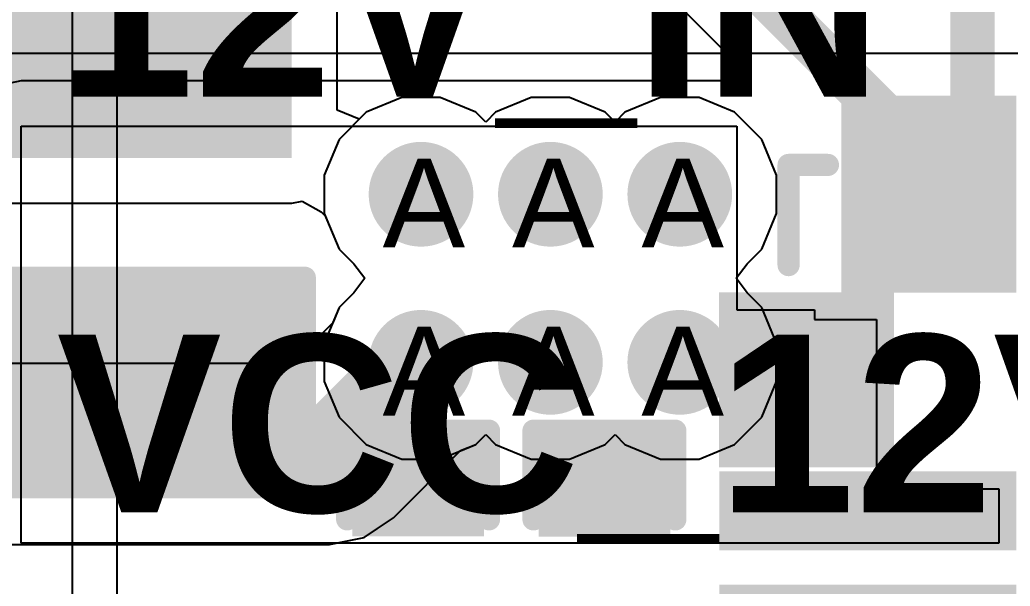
# Model space of a CAD drawing. Header units: inches. Extents: x 0 to 208, y 0 to 213.
# Drawn here: x 0.6247 to 0.8481, y 3.6165 to 3.7442 of the extents above; entities that cross this region are included whole.
import ezdxf

# ---------------------------------------------------------------- set-up
doc = ezdxf.new("R2010")
doc.units = ezdxf.units.IN
doc.header["$MEASUREMENT"] = 0
for name, color, linetype in [('Bottom Layer', 5, 'Continuous'), ('Bottom Overlay', 54, 'Continuous'), ('Bottom Paste', 16, 'Continuous'), ('Bottom Solder', 6, 'Continuous'), ('Drill Drawing', 1, 'Continuous'), ('L2_GND1', 16, 'Continuous'), ('L3_SIG1', 76, 'Continuous'), ('L4_PWR', 90, 'Continuous'), ('L5_GND2', 156, 'Continuous'), ('L6_SIG2', 130, 'Continuous'), ('L7_GND3', 216, 'Continuous'), ('Top Layer', 1, 'Continuous'), ('Top Overlay', 2, 'Continuous'), ('Via Holes', 16, 'Continuous')]:
    doc.layers.add(name, color=color, linetype=linetype)
doc.styles.add('Arial', font='', dxfattribs={"height": 0.2})
doc.styles.add('Arial_Bold', font='', dxfattribs={"height": 0.2})
doc.styles.get('Arial').set_extended_font_data('Arial')
doc.styles.get('Arial_Bold').set_extended_font_data('Arial', bold=True)

# ---------------------------------------------------------------- blocks, each defined once
blk = doc.blocks.new('17_FC2QFN__3_5_3_75__B_181')
at = {"layer": 'Bottom Layer'}
for points in [[(0.08265, 0.00517), (0.02359, 0.00517), (0.02359, 0.01501), (0.08265, 0.01501)], [(0.08269, -0.0155), (0.0512, -0.0155), (0.0512, -0.00369), (0.08269, -0.00369)], [(0.08269, -0.03519), (0.0512, -0.03519), (0.0512, -0.02338), (0.08269, -0.02338)], [(0.02362, -0.07948), (0.02362, -0.04306), (0.03543, -0.04306), (0.03543, -0.07948)], [(0.04331, -0.07948), (0.04331, -0.04306), (0.05512, -0.04306), (0.05512, -0.07948)]]:
    blk.add_hatch(color=5, dxfattribs=at).paths.add_polyline_path(points)
at = {"layer": 'Bottom Paste'}
for points in [[(0.08265, 0.00517), (0.02359, 0.00517), (0.02359, 0.01501), (0.08265, 0.01501)], [(0.08269, -0.0155), (0.0512, -0.0155), (0.0512, -0.00369), (0.08269, -0.00369)], [(0.08269, -0.03519), (0.0512, -0.03519), (0.0512, -0.02338), (0.08269, -0.02338)], [(0.02362, -0.07948), (0.02362, -0.04306), (0.03543, -0.04306), (0.03543, -0.07948)], [(0.04331, -0.07948), (0.04331, -0.04306), (0.05512, -0.04306), (0.05512, -0.07948)]]:
    blk.add_hatch(color=16, dxfattribs=at).paths.add_polyline_path(points)
at = {"layer": 'Bottom Solder'}
for points in [[(0.08665, 0.02676), (0.01959, 0.02676), (0.01959, 0.0446), (0.08665, 0.0446)], [(0.08665, 0.00117), (0.01959, 0.00117), (0.01959, 0.01901), (0.08665, 0.01901)], [(0.08669, -0.0195), (0.0472, -0.0195), (0.0472, 0.00031), (0.08669, 0.00031)], [(0.08669, -0.03919), (0.0472, -0.03919), (0.0472, -0.01938), (0.08669, -0.01938)], [(0.01962, -0.08348), (0.01962, -0.03906), (0.03943, -0.03906), (0.03943, -0.08348)], [(0.03931, -0.08348), (0.03931, -0.03906), (0.05912, -0.03906), (0.05912, -0.08348)]]:
    blk.add_hatch(color=6, dxfattribs=at).paths.add_polyline_path(points)
at = {"layer": 'Bottom Overlay'}
for points in [[(0.071, -0.04529, 0.005, 0.005, 0), (0.071, -0.06788, 0.005, 0.005, 0)], [(0.071, -0.06788, 0.005, 0.005, 0), (0.06212, -0.06788, 0.005, 0.005, 0)]]:
    blk.add_lwpolyline(points, format="xyseb", dxfattribs=at)
for points in [[(0.06975, -0.04529, 0.0025, 0.0025, 1), (0.07225, -0.04529, 0.0025, 0.0025, 1)], [(0.06087, -0.06788, 0.0025, 0.0025, 1), (0.06337, -0.06788, 0.0025, 0.0025, 1)], [(0.06975, -0.06788, 0.0025, 0.0025, 1), (0.07225, -0.06788, 0.0025, 0.0025, 1)], [(0.06975, -0.06788, 0.0025, 0.0025, 1), (0.07225, -0.06788, 0.0025, 0.0025, 1)]]:
    blk.add_lwpolyline(points, format="xyseb", close=True, dxfattribs=at)
blk = doc.blocks.new('____0402_B_234')
at = {"layer": 'Bottom Layer'}
for points in [[(-0.0095, 0.0125), (-0.0095, -0.0125), (-0.0275, -0.0125), (-0.0275, 0.0125)], [(0.0275, 0.0125), (0.0275, -0.0125), (0.0095, -0.0125), (0.0095, 0.0125)]]:
    blk.add_hatch(color=5, dxfattribs=at).paths.add_polyline_path(points)
at = {"layer": 'Bottom Paste'}
for points in [[(-0.0095, 0.0125), (-0.0095, -0.0125), (-0.0275, -0.0125), (-0.0275, 0.0125)], [(0.0275, 0.0125), (0.0275, -0.0125), (0.0095, -0.0125), (0.0095, 0.0125)]]:
    blk.add_hatch(color=16, dxfattribs=at).paths.add_polyline_path(points)
at = {"layer": 'Bottom Solder'}
for points in [[(-0.00714, 0.01486), (-0.00714, -0.01486), (-0.02986, -0.01486), (-0.02986, 0.01486)], [(0.02986, 0.01486), (0.02986, -0.01486), (0.00714, -0.01486), (0.00714, 0.01486)]]:
    blk.add_hatch(color=6, dxfattribs=at).paths.add_polyline_path(points)
at = {"layer": 'Bottom Overlay'}
for points in [[(-0.031, 0.016, 0.005, 0.005, 0), (-0.031, -0.016, 0.005, 0.005, 0)], [(-0.031, 0.016, 0.005, 0.005, 0), (-0.011, 0.016, 0.005, 0.005, 0)], [(0.011, 0.016, 0.005, 0.005, 0), (0.031, 0.016, 0.005, 0.005, 0)], [(0.031, 0.016, 0.005, 0.005, 0), (0.031, -0.016, 0.005, 0.005, 0)], [(-0.031, -0.016, 0.005, 0.005, 0), (-0.011, -0.016, 0.005, 0.005, 0)], [(0.011, -0.016, 0.005, 0.005, 0), (0.031, -0.016, 0.005, 0.005, 0)]]:
    blk.add_lwpolyline(points, format="xyseb", dxfattribs=at)
for points in [[(-0.03225, 0.016, 0.0025, 0.0025, 1), (-0.02975, 0.016, 0.0025, 0.0025, 1)], [(-0.03225, 0.016, 0.0025, 0.0025, 1), (-0.02975, 0.016, 0.0025, 0.0025, 1)], [(-0.01225, 0.016, 0.0025, 0.0025, 1), (-0.00975, 0.016, 0.0025, 0.0025, 1)], [(0.00975, 0.016, 0.0025, 0.0025, 1), (0.01225, 0.016, 0.0025, 0.0025, 1)], [(0.02975, 0.016, 0.0025, 0.0025, 1), (0.03225, 0.016, 0.0025, 0.0025, 1)], [(0.02975, 0.016, 0.0025, 0.0025, 1), (0.03225, 0.016, 0.0025, 0.0025, 1)], [(-0.03225, -0.016, 0.0025, 0.0025, 1), (-0.02975, -0.016, 0.0025, 0.0025, 1)], [(-0.03225, -0.016, 0.0025, 0.0025, 1), (-0.02975, -0.016, 0.0025, 0.0025, 1)], [(-0.01225, -0.016, 0.0025, 0.0025, 1), (-0.00975, -0.016, 0.0025, 0.0025, 1)], [(0.00975, -0.016, 0.0025, 0.0025, 1), (0.01225, -0.016, 0.0025, 0.0025, 1)], [(0.02975, -0.016, 0.0025, 0.0025, 1), (0.03225, -0.016, 0.0025, 0.0025, 1)], [(0.02975, -0.016, 0.0025, 0.0025, 1), (0.03225, -0.016, 0.0025, 0.0025, 1)]]:
    blk.add_lwpolyline(points, format="xyseb", close=True, dxfattribs=at)
blk = doc.blocks.new('____0402_B_235')
at = {"layer": 'Bottom Layer'}
for points in [[(-0.0095, 0.0125), (-0.0095, -0.0125), (-0.0275, -0.0125), (-0.0275, 0.0125)], [(0.0275, 0.0125), (0.0275, -0.0125), (0.0095, -0.0125), (0.0095, 0.0125)]]:
    blk.add_hatch(color=5, dxfattribs=at).paths.add_polyline_path(points)
at = {"layer": 'Bottom Paste'}
for points in [[(-0.0095, 0.0125), (-0.0095, -0.0125), (-0.0275, -0.0125), (-0.0275, 0.0125)], [(0.0275, 0.0125), (0.0275, -0.0125), (0.0095, -0.0125), (0.0095, 0.0125)]]:
    blk.add_hatch(color=16, dxfattribs=at).paths.add_polyline_path(points)
at = {"layer": 'Bottom Solder'}
for points in [[(-0.00714, 0.01486), (-0.00714, -0.01486), (-0.02986, -0.01486), (-0.02986, 0.01486)], [(0.02986, 0.01486), (0.02986, -0.01486), (0.00714, -0.01486), (0.00714, 0.01486)]]:
    blk.add_hatch(color=6, dxfattribs=at).paths.add_polyline_path(points)
at = {"layer": 'Bottom Overlay'}
for points in [[(-0.031, 0.016, 0.005, 0.005, 0), (-0.031, -0.016, 0.005, 0.005, 0)], [(-0.031, 0.016, 0.005, 0.005, 0), (-0.011, 0.016, 0.005, 0.005, 0)], [(0.011, 0.016, 0.005, 0.005, 0), (0.031, 0.016, 0.005, 0.005, 0)], [(0.031, 0.016, 0.005, 0.005, 0), (0.031, -0.016, 0.005, 0.005, 0)], [(-0.031, -0.016, 0.005, 0.005, 0), (-0.011, -0.016, 0.005, 0.005, 0)], [(0.011, -0.016, 0.005, 0.005, 0), (0.031, -0.016, 0.005, 0.005, 0)]]:
    blk.add_lwpolyline(points, format="xyseb", dxfattribs=at)
for points in [[(-0.03225, 0.016, 0.0025, 0.0025, 1), (-0.02975, 0.016, 0.0025, 0.0025, 1)], [(-0.03225, 0.016, 0.0025, 0.0025, 1), (-0.02975, 0.016, 0.0025, 0.0025, 1)], [(-0.01225, 0.016, 0.0025, 0.0025, 1), (-0.00975, 0.016, 0.0025, 0.0025, 1)], [(0.00975, 0.016, 0.0025, 0.0025, 1), (0.01225, 0.016, 0.0025, 0.0025, 1)], [(0.02975, 0.016, 0.0025, 0.0025, 1), (0.03225, 0.016, 0.0025, 0.0025, 1)], [(0.02975, 0.016, 0.0025, 0.0025, 1), (0.03225, 0.016, 0.0025, 0.0025, 1)], [(-0.03225, -0.016, 0.0025, 0.0025, 1), (-0.02975, -0.016, 0.0025, 0.0025, 1)], [(-0.03225, -0.016, 0.0025, 0.0025, 1), (-0.02975, -0.016, 0.0025, 0.0025, 1)], [(-0.01225, -0.016, 0.0025, 0.0025, 1), (-0.00975, -0.016, 0.0025, 0.0025, 1)], [(0.00975, -0.016, 0.0025, 0.0025, 1), (0.01225, -0.016, 0.0025, 0.0025, 1)], [(0.02975, -0.016, 0.0025, 0.0025, 1), (0.03225, -0.016, 0.0025, 0.0025, 1)], [(0.02975, -0.016, 0.0025, 0.0025, 1), (0.03225, -0.016, 0.0025, 0.0025, 1)]]:
    blk.add_lwpolyline(points, format="xyseb", close=True, dxfattribs=at)
blk = doc.blocks.new('C___0805_B_236')
at = {"layer": 'Bottom Layer'}
blk.add_hatch(color=5, dxfattribs=at).paths.add_polyline_path([(0.02, 0.03), (0.06, 0.03), (0.06, -0.03), (0.02, -0.03)])
at = {"layer": 'Bottom Paste'}
blk.add_hatch(color=16, dxfattribs=at).paths.add_polyline_path([(0.02, 0.03), (0.06, 0.03), (0.06, -0.03), (0.02, -0.03)])
at = {"layer": 'Bottom Solder'}
blk.add_hatch(color=6, dxfattribs=at).paths.add_polyline_path([(0.01724, 0.03276), (0.06276, 0.03276), (0.06276, -0.03276), (0.01724, -0.03276)])
at = {"layer": 'Bottom Overlay'}
for points in [[(0.064, 0.034, 0.005, 0.005, 0), (0.064, -0.034, 0.005, 0.005, 0)], [(0.024, -0.034, 0.005, 0.005, 0), (0.064, -0.034, 0.005, 0.005, 0)]]:
    blk.add_lwpolyline(points, format="xyseb", dxfattribs=at)
for points in [[(0.02275, -0.034, 0.0025, 0.0025, 1), (0.02525, -0.034, 0.0025, 0.0025, 1)], [(0.06275, -0.034, 0.0025, 0.0025, 1), (0.06525, -0.034, 0.0025, 0.0025, 1)], [(0.06275, -0.034, 0.0025, 0.0025, 1), (0.06525, -0.034, 0.0025, 0.0025, 1)]]:
    blk.add_lwpolyline(points, format="xyseb", close=True, dxfattribs=at)

msp = doc.modelspace()

# ---------------------------------------------------------------- hatches: boundary and pattern name
at = {"layer": 'Bottom Layer'}
h = msp.add_hatch(color=5, dxfattribs=at)
edge = h.paths.add_edge_path()
edge.add_arc((0.71521, 3.70482), 0.01181, 0, 360)
h = msp.add_hatch(color=5, dxfattribs=at)
edge = h.paths.add_edge_path()
edge.add_arc((0.74439, 3.70482), 0.01181, 0, 360)
h = msp.add_hatch(color=5, dxfattribs=at)
edge = h.paths.add_edge_path()
edge.add_arc((0.77358, 3.70482), 0.01181, 0, 360)
h = msp.add_hatch(color=5, dxfattribs=at)
edge = h.paths.add_edge_path()
edge.add_arc((0.71521, 3.66693), 0.01181, 0, 360)
h = msp.add_hatch(color=5, dxfattribs=at)
edge = h.paths.add_edge_path()
edge.add_arc((0.74439, 3.66693), 0.01181, 0, 360)
h = msp.add_hatch(color=5, dxfattribs=at)
edge = h.paths.add_edge_path()
edge.add_arc((0.77358, 3.66693), 0.01181, 0, 360)
at = {"layer": 'L2_GND1'}
h = msp.add_hatch(color=16, dxfattribs=at)
edge = h.paths.add_edge_path()
edge.add_arc((0.71521, 3.70482), 0.01181, 0, 360)
h = msp.add_hatch(color=16, dxfattribs=at)
edge = h.paths.add_edge_path()
edge.add_arc((0.74439, 3.70482), 0.01181, 0, 360)
h = msp.add_hatch(color=16, dxfattribs=at)
edge = h.paths.add_edge_path()
edge.add_arc((0.77358, 3.70482), 0.01181, 0, 360)
h = msp.add_hatch(color=16, dxfattribs=at)
edge = h.paths.add_edge_path()
edge.add_arc((0.71521, 3.66693), 0.01181, 0, 360)
h = msp.add_hatch(color=16, dxfattribs=at)
edge = h.paths.add_edge_path()
edge.add_arc((0.74439, 3.66693), 0.01181, 0, 360)
h = msp.add_hatch(color=16, dxfattribs=at)
edge = h.paths.add_edge_path()
edge.add_arc((0.77358, 3.66693), 0.01181, 0, 360)
at = {"layer": 'L3_SIG1'}
h = msp.add_hatch(color=76, dxfattribs=at)
edge = h.paths.add_edge_path()
edge.add_arc((0.71521, 3.70482), 0.01181, 0, 360)
h = msp.add_hatch(color=76, dxfattribs=at)
edge = h.paths.add_edge_path()
edge.add_arc((0.74439, 3.70482), 0.01181, 0, 360)
h = msp.add_hatch(color=76, dxfattribs=at)
edge = h.paths.add_edge_path()
edge.add_arc((0.77358, 3.70482), 0.01181, 0, 360)
h = msp.add_hatch(color=76, dxfattribs=at)
edge = h.paths.add_edge_path()
edge.add_arc((0.71521, 3.66693), 0.01181, 0, 360)
h = msp.add_hatch(color=76, dxfattribs=at)
edge = h.paths.add_edge_path()
edge.add_arc((0.74439, 3.66693), 0.01181, 0, 360)
h = msp.add_hatch(color=76, dxfattribs=at)
edge = h.paths.add_edge_path()
edge.add_arc((0.77358, 3.66693), 0.01181, 0, 360)
at = {"layer": 'L4_PWR'}
h = msp.add_hatch(color=90, dxfattribs=at)
edge = h.paths.add_edge_path()
edge.add_arc((0.71521, 3.70482), 0.01181, 0, 360)
h = msp.add_hatch(color=90, dxfattribs=at)
edge = h.paths.add_edge_path()
edge.add_arc((0.74439, 3.70482), 0.01181, 0, 360)
h = msp.add_hatch(color=90, dxfattribs=at)
edge = h.paths.add_edge_path()
edge.add_arc((0.77358, 3.70482), 0.01181, 0, 360)
h = msp.add_hatch(color=90, dxfattribs=at)
edge = h.paths.add_edge_path()
edge.add_arc((0.71521, 3.66693), 0.01181, 0, 360)
h = msp.add_hatch(color=90, dxfattribs=at)
edge = h.paths.add_edge_path()
edge.add_arc((0.74439, 3.66693), 0.01181, 0, 360)
h = msp.add_hatch(color=90, dxfattribs=at)
edge = h.paths.add_edge_path()
edge.add_arc((0.77358, 3.66693), 0.01181, 0, 360)
at = {"layer": 'L5_GND2'}
h = msp.add_hatch(color=156, dxfattribs=at)
edge = h.paths.add_edge_path()
edge.add_arc((0.71521, 3.70482), 0.01181, 0, 360)
h = msp.add_hatch(color=156, dxfattribs=at)
edge = h.paths.add_edge_path()
edge.add_arc((0.74439, 3.70482), 0.01181, 0, 360)
h = msp.add_hatch(color=156, dxfattribs=at)
edge = h.paths.add_edge_path()
edge.add_arc((0.77358, 3.70482), 0.01181, 0, 360)
h = msp.add_hatch(color=156, dxfattribs=at)
edge = h.paths.add_edge_path()
edge.add_arc((0.71521, 3.66693), 0.01181, 0, 360)
h = msp.add_hatch(color=156, dxfattribs=at)
edge = h.paths.add_edge_path()
edge.add_arc((0.74439, 3.66693), 0.01181, 0, 360)
h = msp.add_hatch(color=156, dxfattribs=at)
edge = h.paths.add_edge_path()
edge.add_arc((0.77358, 3.66693), 0.01181, 0, 360)
at = {"layer": 'L6_SIG2'}
h = msp.add_hatch(color=130, dxfattribs=at)
edge = h.paths.add_edge_path()
edge.add_arc((0.71521, 3.70482), 0.01181, 0, 360)
h = msp.add_hatch(color=130, dxfattribs=at)
edge = h.paths.add_edge_path()
edge.add_arc((0.74439, 3.70482), 0.01181, 0, 360)
h = msp.add_hatch(color=130, dxfattribs=at)
edge = h.paths.add_edge_path()
edge.add_arc((0.77358, 3.70482), 0.01181, 0, 360)
h = msp.add_hatch(color=130, dxfattribs=at)
edge = h.paths.add_edge_path()
edge.add_arc((0.71521, 3.66693), 0.01181, 0, 360)
h = msp.add_hatch(color=130, dxfattribs=at)
edge = h.paths.add_edge_path()
edge.add_arc((0.74439, 3.66693), 0.01181, 0, 360)
h = msp.add_hatch(color=130, dxfattribs=at)
edge = h.paths.add_edge_path()
edge.add_arc((0.77358, 3.66693), 0.01181, 0, 360)
at = {"layer": 'L7_GND3'}
h = msp.add_hatch(color=216, dxfattribs=at)
edge = h.paths.add_edge_path()
edge.add_arc((0.71521, 3.70482), 0.01181, 0, 360)
h = msp.add_hatch(color=216, dxfattribs=at)
edge = h.paths.add_edge_path()
edge.add_arc((0.74439, 3.70482), 0.01181, 0, 360)
h = msp.add_hatch(color=216, dxfattribs=at)
edge = h.paths.add_edge_path()
edge.add_arc((0.77358, 3.70482), 0.01181, 0, 360)
h = msp.add_hatch(color=216, dxfattribs=at)
edge = h.paths.add_edge_path()
edge.add_arc((0.71521, 3.66693), 0.01181, 0, 360)
h = msp.add_hatch(color=216, dxfattribs=at)
edge = h.paths.add_edge_path()
edge.add_arc((0.74439, 3.66693), 0.01181, 0, 360)
h = msp.add_hatch(color=216, dxfattribs=at)
edge = h.paths.add_edge_path()
edge.add_arc((0.77358, 3.66693), 0.01181, 0, 360)
at = {"layer": 'Top Layer'}
msp.add_hatch(color=1, dxfattribs=at).paths.add_polyline_path([(0.567, 3.713), (0.68606, 3.713), (0.68606, 4.008), (0.567, 4.008)])
h = msp.add_hatch(color=1, dxfattribs=at)
edge = h.paths.add_edge_path()
edge.add_arc((0.71521, 3.70482), 0.01181, 0, 360)
h = msp.add_hatch(color=1, dxfattribs=at)
edge = h.paths.add_edge_path()
edge.add_arc((0.74439, 3.70482), 0.01181, 0, 360)
h = msp.add_hatch(color=1, dxfattribs=at)
edge = h.paths.add_edge_path()
edge.add_arc((0.77358, 3.70482), 0.01181, 0, 360)
h = msp.add_hatch(color=1, dxfattribs=at)
edge = h.paths.add_edge_path()
edge.add_arc((0.71521, 3.66693), 0.01181, 0, 360)
h = msp.add_hatch(color=1, dxfattribs=at)
edge = h.paths.add_edge_path()
edge.add_arc((0.74439, 3.66693), 0.01181, 0, 360)
h = msp.add_hatch(color=1, dxfattribs=at)
edge = h.paths.add_edge_path()
edge.add_arc((0.77358, 3.66693), 0.01181, 0, 360)
at = {"layer": 'Via Holes'}
h = msp.add_hatch(color=7, dxfattribs=at)
edge = h.paths.add_edge_path()
edge.add_arc((0.71521, 3.70482), 0.00591, 0, 360)
h = msp.add_hatch(color=7, dxfattribs=at)
edge = h.paths.add_edge_path()
edge.add_arc((0.74439, 3.70482), 0.00591, 0, 360)
h = msp.add_hatch(color=7, dxfattribs=at)
edge = h.paths.add_edge_path()
edge.add_arc((0.77358, 3.70482), 0.00591, 0, 360)
h = msp.add_hatch(color=7, dxfattribs=at)
edge = h.paths.add_edge_path()
edge.add_arc((0.71521, 3.66693), 0.00591, 0, 360)
h = msp.add_hatch(color=7, dxfattribs=at)
edge = h.paths.add_edge_path()
edge.add_arc((0.74439, 3.66693), 0.00591, 0, 360)
h = msp.add_hatch(color=7, dxfattribs=at)
edge = h.paths.add_edge_path()
edge.add_arc((0.77358, 3.66693), 0.00591, 0, 360)

# ---------------------------------------------------------------- linework, layer by layer
at = {"layer": 'Bottom Layer'}
for p, q in [((0.76995, 3.75082), (0.78541, 3.73536)), ((0.78541, 3.73536), (0.78334, 3.73036)), ((0.625, 3.73036), (0.6211, 3.72959)), ((0.78334, 3.73036), (0.625, 3.73036)), ((0.625, 3.6262), (0.625, 3.72017)), ((0.625, 3.72017), (0.78643, 3.72017)), ((0.78643, 3.72017), (0.78643, 3.67874)), ((0.78643, 3.67874), (0.804, 3.67874)), ((0.804, 3.67874), (0.804, 3.67661)), ((0.804, 3.67661), (0.81792, 3.67661)), ((0.81792, 3.67661), (0.81792, 3.63839)), ((0.81792, 3.63839), (0.84553, 3.63839)), ((0.84553, 3.63839), (0.84553, 3.6262)), ((0.84553, 3.6262), (0.625, 3.6262))]:
    msp.add_line(p, q, dxfattribs=at)
for points in [[(0.77258, 3.76982, 0.01, 0.01, 0), (0.819, 3.7234, 0.01, 0.01, 0)], [(0.83959, 3.70482, 0.01, 0.01, 0), (0.83959, 3.76982, 0.01, 0.01, 0)], [(0.819, 3.70573, 0.01, 0.01, 0), (0.819, 3.7234, 0.01, 0.01, 0)], [(0.819, 3.70573, 0.01, 0.01, 0), (0.81991, 3.70482, 0.01, 0.01, 0)]]:
    msp.add_lwpolyline(points, format="xyseb", dxfattribs=at)
for points in [[(0.8165, 3.7234, 0.005, 0.005, 1), (0.8215, 3.7234, 0.005, 0.005, 1)], [(0.8165, 3.7234, 0.005, 0.005, 1), (0.8215, 3.7234, 0.005, 0.005, 1)], [(0.8165, 3.70573, 0.005, 0.005, 1), (0.8215, 3.70573, 0.005, 0.005, 1)], [(0.8165, 3.70573, 0.005, 0.005, 1), (0.8215, 3.70573, 0.005, 0.005, 1)], [(0.81741, 3.70482, 0.005, 0.005, 1), (0.82241, 3.70482, 0.005, 0.005, 1)], [(0.83709, 3.70482, 0.005, 0.005, 1), (0.84209, 3.70482, 0.005, 0.005, 1)]]:
    msp.add_lwpolyline(points, format="xyseb", close=True, dxfattribs=at)
at = {"layer": 'L2_GND1'}
for p, q in [((0.71087, 3.72663), (0.70285, 3.72331)), ((0.71954, 3.72663), (0.71087, 3.72663)), ((0.72756, 3.72331), (0.71954, 3.72663)), ((0.74005, 3.72663), (0.73204, 3.72331)), ((0.74873, 3.72663), (0.74005, 3.72663)), ((0.75675, 3.72331), (0.74873, 3.72663)), ((0.76924, 3.72663), (0.76122, 3.72331)), ((0.77792, 3.72663), (0.76924, 3.72663)), ((0.78593, 3.72331), (0.77792, 3.72663)), ((0.70285, 3.72331), (0.69672, 3.71718)), ((0.7298, 3.72107), (0.72756, 3.72331)), ((0.73204, 3.72331), (0.7298, 3.72107)), ((0.75899, 3.72107), (0.75675, 3.72331)), ((0.76122, 3.72331), (0.75899, 3.72107)), ((0.79207, 3.71718), (0.78593, 3.72331)), ((0.69672, 3.71718), (0.69339, 3.70916)), ((0.79539, 3.70916), (0.79207, 3.71718)), ((0.69339, 3.70916), (0.69339, 3.70048)), ((0.79539, 3.70048), (0.79539, 3.70916)), ((0.69339, 3.70048), (0.69672, 3.69247)), ((0.79207, 3.69247), (0.79539, 3.70048)), ((0.69672, 3.69247), (0.70004, 3.68914)), ((0.78875, 3.68914), (0.79207, 3.69247)), ((0.70004, 3.68914), (0.70251, 3.68588)), ((0.78628, 3.68588), (0.78875, 3.68914)), ((0.70251, 3.68588), (0.70004, 3.68261)), ((0.78875, 3.68261), (0.78628, 3.68588)), ((0.70004, 3.68261), (0.69672, 3.67929)), ((0.79207, 3.67929), (0.78875, 3.68261)), ((0.69672, 3.67929), (0.69339, 3.67127)), ((0.79539, 3.67127), (0.79207, 3.67929)), ((0.69339, 3.67127), (0.69339, 3.66259)), ((0.79539, 3.66259), (0.79539, 3.67127)), ((0.69339, 3.66259), (0.69672, 3.65458)), ((0.79207, 3.65458), (0.79539, 3.66259)), ((0.69672, 3.65458), (0.70285, 3.64844)), ((0.78593, 3.64844), (0.79207, 3.65458)), ((0.72756, 3.64844), (0.7298, 3.65068)), ((0.7298, 3.65068), (0.73204, 3.64844)), ((0.75675, 3.64844), (0.75899, 3.65068)), ((0.75899, 3.65068), (0.76122, 3.64844)), ((0.70285, 3.64844), (0.71087, 3.64512)), ((0.71954, 3.64512), (0.72756, 3.64844)), ((0.73204, 3.64844), (0.74005, 3.64512)), ((0.74873, 3.64512), (0.75675, 3.64844)), ((0.76122, 3.64844), (0.76924, 3.64512)), ((0.77792, 3.64512), (0.78593, 3.64844)), ((0.71087, 3.64512), (0.71954, 3.64512)), ((0.74005, 3.64512), (0.74873, 3.64512)), ((0.76924, 3.64512), (0.77792, 3.64512))]:
    msp.add_line(p, q, dxfattribs=at)
at = {"layer": 'L3_SIG1'}
for p, q in [((0.71087, 3.72663), (0.70285, 3.72331)), ((0.71954, 3.72663), (0.71087, 3.72663)), ((0.72756, 3.72331), (0.71954, 3.72663)), ((0.74005, 3.72663), (0.73204, 3.72331)), ((0.74873, 3.72663), (0.74005, 3.72663)), ((0.75675, 3.72331), (0.74873, 3.72663)), ((0.76924, 3.72663), (0.76122, 3.72331)), ((0.77792, 3.72663), (0.76924, 3.72663)), ((0.78593, 3.72331), (0.77792, 3.72663)), ((0.70285, 3.72331), (0.69672, 3.71718)), ((0.7298, 3.72107), (0.72756, 3.72331)), ((0.73204, 3.72331), (0.7298, 3.72107)), ((0.75899, 3.72107), (0.75675, 3.72331)), ((0.76122, 3.72331), (0.75899, 3.72107)), ((0.79207, 3.71718), (0.78593, 3.72331)), ((0.69672, 3.71718), (0.69339, 3.70916)), ((0.79539, 3.70916), (0.79207, 3.71718)), ((0.69339, 3.70916), (0.69339, 3.70048)), ((0.79539, 3.70048), (0.79539, 3.70916)), ((0.69339, 3.70048), (0.69672, 3.69247)), ((0.79207, 3.69247), (0.79539, 3.70048)), ((0.69672, 3.69247), (0.70004, 3.68914)), ((0.78875, 3.68914), (0.79207, 3.69247)), ((0.70004, 3.68914), (0.70251, 3.68588)), ((0.78628, 3.68588), (0.78875, 3.68914)), ((0.70251, 3.68588), (0.70004, 3.68261)), ((0.78875, 3.68261), (0.78628, 3.68588)), ((0.70004, 3.68261), (0.69672, 3.67929)), ((0.79207, 3.67929), (0.78875, 3.68261)), ((0.69672, 3.67929), (0.69339, 3.67127)), ((0.79539, 3.67127), (0.79207, 3.67929)), ((0.69339, 3.67127), (0.69339, 3.66259)), ((0.79539, 3.66259), (0.79539, 3.67127)), ((0.69339, 3.66259), (0.69672, 3.65458)), ((0.79207, 3.65458), (0.79539, 3.66259)), ((0.69672, 3.65458), (0.70285, 3.64844)), ((0.78593, 3.64844), (0.79207, 3.65458)), ((0.72756, 3.64844), (0.7298, 3.65068)), ((0.7298, 3.65068), (0.73204, 3.64844)), ((0.75675, 3.64844), (0.75899, 3.65068)), ((0.75899, 3.65068), (0.76122, 3.64844)), ((0.70285, 3.64844), (0.71087, 3.64512)), ((0.71954, 3.64512), (0.72756, 3.64844)), ((0.73204, 3.64844), (0.74005, 3.64512)), ((0.74873, 3.64512), (0.75675, 3.64844)), ((0.76122, 3.64844), (0.76924, 3.64512)), ((0.77792, 3.64512), (0.78593, 3.64844)), ((0.71087, 3.64512), (0.71954, 3.64512)), ((0.74005, 3.64512), (0.74873, 3.64512)), ((0.76924, 3.64512), (0.77792, 3.64512))]:
    msp.add_line(p, q, dxfattribs=at)
at = {"layer": 'L4_PWR'}
for p, q in [((0.63649, 3.79685), (0.63649, 2.78693)), ((0.64669, 2.92854), (0.64669, 3.79685))]:
    msp.add_line(p, q, dxfattribs=at)
at = {"layer": 'L5_GND2'}
for p, q in [((0.71087, 3.72663), (0.70285, 3.72331)), ((0.71954, 3.72663), (0.71087, 3.72663)), ((0.72756, 3.72331), (0.71954, 3.72663)), ((0.74005, 3.72663), (0.73204, 3.72331)), ((0.74873, 3.72663), (0.74005, 3.72663)), ((0.75675, 3.72331), (0.74873, 3.72663)), ((0.76924, 3.72663), (0.76122, 3.72331)), ((0.77792, 3.72663), (0.76924, 3.72663)), ((0.78593, 3.72331), (0.77792, 3.72663)), ((0.70285, 3.72331), (0.69672, 3.71718)), ((0.7298, 3.72107), (0.72756, 3.72331)), ((0.73204, 3.72331), (0.7298, 3.72107)), ((0.75899, 3.72107), (0.75675, 3.72331)), ((0.76122, 3.72331), (0.75899, 3.72107)), ((0.79207, 3.71718), (0.78593, 3.72331)), ((0.69672, 3.71718), (0.69339, 3.70916)), ((0.79539, 3.70916), (0.79207, 3.71718)), ((0.69339, 3.70916), (0.69339, 3.70048)), ((0.79539, 3.70048), (0.79539, 3.70916)), ((0.69339, 3.70048), (0.69672, 3.69247)), ((0.79207, 3.69247), (0.79539, 3.70048)), ((0.69672, 3.69247), (0.70004, 3.68914)), ((0.78875, 3.68914), (0.79207, 3.69247)), ((0.70004, 3.68914), (0.70251, 3.68588)), ((0.78628, 3.68588), (0.78875, 3.68914)), ((0.70251, 3.68588), (0.70004, 3.68261)), ((0.78875, 3.68261), (0.78628, 3.68588)), ((0.70004, 3.68261), (0.69672, 3.67929)), ((0.79207, 3.67929), (0.78875, 3.68261)), ((0.69672, 3.67929), (0.69339, 3.67127)), ((0.79539, 3.67127), (0.79207, 3.67929)), ((0.69339, 3.67127), (0.69339, 3.66259)), ((0.79539, 3.66259), (0.79539, 3.67127)), ((0.69339, 3.66259), (0.69672, 3.65458)), ((0.79207, 3.65458), (0.79539, 3.66259)), ((0.69672, 3.65458), (0.70285, 3.64844)), ((0.78593, 3.64844), (0.79207, 3.65458)), ((0.72756, 3.64844), (0.7298, 3.65068)), ((0.7298, 3.65068), (0.73204, 3.64844)), ((0.75675, 3.64844), (0.75899, 3.65068)), ((0.75899, 3.65068), (0.76122, 3.64844)), ((0.70285, 3.64844), (0.71087, 3.64512)), ((0.71954, 3.64512), (0.72756, 3.64844)), ((0.73204, 3.64844), (0.74005, 3.64512)), ((0.74873, 3.64512), (0.75675, 3.64844)), ((0.76122, 3.64844), (0.76924, 3.64512)), ((0.77792, 3.64512), (0.78593, 3.64844)), ((0.71087, 3.64512), (0.71954, 3.64512)), ((0.74005, 3.64512), (0.74873, 3.64512)), ((0.76924, 3.64512), (0.77792, 3.64512))]:
    msp.add_line(p, q, dxfattribs=at)
at = {"layer": 'L6_SIG2'}
for p, q in [((0.16345, 3.73661), (1.11555, 3.73661)), ((0.71087, 3.72663), (0.70285, 3.72331)), ((0.71954, 3.72663), (0.71087, 3.72663)), ((0.72756, 3.72331), (0.71954, 3.72663)), ((0.74005, 3.72663), (0.73204, 3.72331)), ((0.74873, 3.72663), (0.74005, 3.72663)), ((0.75675, 3.72331), (0.74873, 3.72663)), ((0.76924, 3.72663), (0.76122, 3.72331)), ((0.77792, 3.72663), (0.76924, 3.72663)), ((0.78593, 3.72331), (0.77792, 3.72663)), ((0.70285, 3.72331), (0.69672, 3.71718)), ((0.7298, 3.72107), (0.72756, 3.72331)), ((0.73204, 3.72331), (0.7298, 3.72107)), ((0.75899, 3.72107), (0.75675, 3.72331)), ((0.76122, 3.72331), (0.75899, 3.72107)), ((0.79207, 3.71718), (0.78593, 3.72331)), ((0.69672, 3.71718), (0.69339, 3.70916)), ((0.79539, 3.70916), (0.79207, 3.71718)), ((0.69339, 3.70916), (0.69339, 3.70048)), ((0.79539, 3.70048), (0.79539, 3.70916)), ((0.69339, 3.70048), (0.69672, 3.69247)), ((0.79207, 3.69247), (0.79539, 3.70048)), ((0.69672, 3.69247), (0.70004, 3.68914)), ((0.78875, 3.68914), (0.79207, 3.69247)), ((0.70004, 3.68914), (0.70251, 3.68588)), ((0.78628, 3.68588), (0.78875, 3.68914)), ((0.70251, 3.68588), (0.70004, 3.68261)), ((0.78875, 3.68261), (0.78628, 3.68588)), ((0.70004, 3.68261), (0.69672, 3.67929)), ((0.79207, 3.67929), (0.78875, 3.68261)), ((0.69672, 3.67929), (0.69339, 3.67127)), ((0.79539, 3.67127), (0.79207, 3.67929)), ((0.69339, 3.67127), (0.69339, 3.66259)), ((0.79539, 3.66259), (0.79539, 3.67127)), ((0.69339, 3.66259), (0.69672, 3.65458)), ((0.79207, 3.65458), (0.79539, 3.66259)), ((0.69672, 3.65458), (0.70285, 3.64844)), ((0.78593, 3.64844), (0.79207, 3.65458)), ((0.72756, 3.64844), (0.7298, 3.65068)), ((0.7298, 3.65068), (0.73204, 3.64844)), ((0.75675, 3.64844), (0.75899, 3.65068)), ((0.75899, 3.65068), (0.76122, 3.64844)), ((0.70285, 3.64844), (0.71087, 3.64512)), ((0.71954, 3.64512), (0.72756, 3.64844)), ((0.73204, 3.64844), (0.74005, 3.64512)), ((0.74873, 3.64512), (0.75675, 3.64844)), ((0.76122, 3.64844), (0.76924, 3.64512)), ((0.77792, 3.64512), (0.78593, 3.64844)), ((0.71087, 3.64512), (0.71954, 3.64512)), ((0.74005, 3.64512), (0.74873, 3.64512)), ((0.76924, 3.64512), (0.77792, 3.64512))]:
    msp.add_line(p, q, dxfattribs=at)
at = {"layer": 'L7_GND3'}
for p, q in [((0.71087, 3.72663), (0.70285, 3.72331)), ((0.71954, 3.72663), (0.71087, 3.72663)), ((0.72756, 3.72331), (0.71954, 3.72663)), ((0.74005, 3.72663), (0.73204, 3.72331)), ((0.74873, 3.72663), (0.74005, 3.72663)), ((0.75675, 3.72331), (0.74873, 3.72663)), ((0.76924, 3.72663), (0.76122, 3.72331)), ((0.77792, 3.72663), (0.76924, 3.72663)), ((0.78593, 3.72331), (0.77792, 3.72663)), ((0.70285, 3.72331), (0.69672, 3.71718)), ((0.7298, 3.72107), (0.72756, 3.72331)), ((0.73204, 3.72331), (0.7298, 3.72107)), ((0.75899, 3.72107), (0.75675, 3.72331)), ((0.76122, 3.72331), (0.75899, 3.72107)), ((0.79207, 3.71718), (0.78593, 3.72331)), ((0.69672, 3.71718), (0.69339, 3.70916)), ((0.79539, 3.70916), (0.79207, 3.71718)), ((0.69339, 3.70916), (0.69339, 3.70048)), ((0.79539, 3.70048), (0.79539, 3.70916)), ((0.69339, 3.70048), (0.69672, 3.69247)), ((0.79207, 3.69247), (0.79539, 3.70048)), ((0.69672, 3.69247), (0.70004, 3.68914)), ((0.78875, 3.68914), (0.79207, 3.69247)), ((0.70004, 3.68914), (0.70251, 3.68588)), ((0.78628, 3.68588), (0.78875, 3.68914)), ((0.70251, 3.68588), (0.70004, 3.68261)), ((0.78875, 3.68261), (0.78628, 3.68588)), ((0.70004, 3.68261), (0.69672, 3.67929)), ((0.79207, 3.67929), (0.78875, 3.68261)), ((0.69672, 3.67929), (0.69339, 3.67127)), ((0.79539, 3.67127), (0.79207, 3.67929)), ((0.69339, 3.67127), (0.69339, 3.66259)), ((0.79539, 3.66259), (0.79539, 3.67127)), ((0.69339, 3.66259), (0.69672, 3.65458)), ((0.79207, 3.65458), (0.79539, 3.66259)), ((0.69672, 3.65458), (0.70285, 3.64844)), ((0.78593, 3.64844), (0.79207, 3.65458)), ((0.72756, 3.64844), (0.7298, 3.65068)), ((0.7298, 3.65068), (0.73204, 3.64844)), ((0.75675, 3.64844), (0.75899, 3.65068)), ((0.75899, 3.65068), (0.76122, 3.64844)), ((0.70285, 3.64844), (0.71087, 3.64512)), ((0.71954, 3.64512), (0.72756, 3.64844)), ((0.73204, 3.64844), (0.74005, 3.64512)), ((0.74873, 3.64512), (0.75675, 3.64844)), ((0.76122, 3.64844), (0.76924, 3.64512)), ((0.77792, 3.64512), (0.78593, 3.64844)), ((0.71087, 3.64512), (0.71954, 3.64512)), ((0.74005, 3.64512), (0.74873, 3.64512)), ((0.76924, 3.64512), (0.77792, 3.64512))]:
    msp.add_line(p, q, dxfattribs=at)
at = {"layer": 'Top Layer'}
for p, q in [((0.69626, 3.72379), (0.69626, 4.008)), ((0.71087, 3.72663), (0.70285, 3.72331)), ((0.71954, 3.72663), (0.71087, 3.72663)), ((0.72756, 3.72331), (0.71954, 3.72663)), ((0.74005, 3.72663), (0.73204, 3.72331)), ((0.74873, 3.72663), (0.74005, 3.72663)), ((0.75675, 3.72331), (0.74873, 3.72663)), ((0.76924, 3.72663), (0.76122, 3.72331)), ((0.77792, 3.72663), (0.76924, 3.72663)), ((0.78593, 3.72331), (0.77792, 3.72663)), ((0.70126, 3.72172), (0.69626, 3.72379)), ((0.70285, 3.72331), (0.70126, 3.72172)), ((0.7298, 3.72107), (0.72756, 3.72331)), ((0.73204, 3.72331), (0.7298, 3.72107)), ((0.75899, 3.72107), (0.75675, 3.72331)), ((0.76122, 3.72331), (0.75899, 3.72107)), ((0.79207, 3.71718), (0.78593, 3.72331)), ((0.79539, 3.70916), (0.79207, 3.71718)), ((0.79539, 3.70048), (0.79539, 3.70916)), ((0.567, 3.7028), (0.68606, 3.7028)), ((0.68606, 3.7028), (0.68839, 3.70327)), ((0.68839, 3.70327), (0.69272, 3.70086)), ((0.69272, 3.70086), (0.6936, 3.69999)), ((0.6936, 3.69999), (0.69672, 3.69247)), ((0.79207, 3.69247), (0.79539, 3.70048)), ((0.69672, 3.69247), (0.70004, 3.68914)), ((0.78875, 3.68914), (0.79207, 3.69247)), ((0.70004, 3.68914), (0.70251, 3.68588)), ((0.78628, 3.68588), (0.78875, 3.68914)), ((0.70251, 3.68588), (0.70004, 3.68261)), ((0.78875, 3.68261), (0.78628, 3.68588)), ((0.70004, 3.68261), (0.69672, 3.67929)), ((0.79207, 3.67929), (0.78875, 3.68261)), ((0.69672, 3.67929), (0.6953, 3.67586)), ((0.79539, 3.67127), (0.79207, 3.67929)), ((0.6953, 3.67586), (0.6861, 3.66667)), ((0.79539, 3.66259), (0.79539, 3.67127)), ((0.6861, 3.66667), (0.61913, 3.66667)), ((0.79207, 3.65458), (0.79539, 3.66259)), ((0.78593, 3.64844), (0.79207, 3.65458)), ((0.72756, 3.64844), (0.7298, 3.65068)), ((0.7298, 3.65068), (0.73204, 3.64844)), ((0.75675, 3.64844), (0.75899, 3.65068)), ((0.75899, 3.65068), (0.76122, 3.64844)), ((0.72413, 3.64702), (0.72756, 3.64844)), ((0.73204, 3.64844), (0.74005, 3.64512)), ((0.74873, 3.64512), (0.75675, 3.64844)), ((0.76122, 3.64844), (0.76924, 3.64512)), ((0.77792, 3.64512), (0.78593, 3.64844)), ((0.70897, 3.63186), (0.72413, 3.64702)), ((0.74005, 3.64512), (0.74873, 3.64512)), ((0.76924, 3.64512), (0.77792, 3.64512)), ((0.70542, 3.62949), (0.70897, 3.63186)), ((0.70235, 3.62744), (0.70542, 3.62949)), ((0.69455, 3.62588), (0.69824, 3.62662)), ((0.69824, 3.62662), (0.70235, 3.62744)), ((0.70235, 3.62744), (0.70235, 3.62744)), ((0.70235, 3.62744), (0.70235, 3.62744)), ((0.61913, 3.62588), (0.69455, 3.62588))]:
    msp.add_line(p, q, dxfattribs=at)
for points in [[(0.69455, 3.64628, 0.02, 0.02, 0), (0.71521, 3.66693, 0.02, 0.02, 0)], [(0.595, 3.64628, 0.02, 0.02, 0), (0.69455, 3.64628, 0.02, 0.02, 0)]]:
    msp.add_lwpolyline(points, format="xyseb", dxfattribs=at)
for points in [[(0.71021, 3.66693, 0.01, 0.01, 1), (0.72021, 3.66693, 0.01, 0.01, 1)], [(0.68955, 3.64628, 0.01, 0.01, 1), (0.69955, 3.64628, 0.01, 0.01, 1)], [(0.68955, 3.64628, 0.01, 0.01, 1), (0.69955, 3.64628, 0.01, 0.01, 1)]]:
    msp.add_lwpolyline(points, format="xyseb", close=True, dxfattribs=at)

# ---------------------------------------------------------------- block references
for name, p, rotation in [('17_FC2QFN__3_5_3_75__B_181', (0.86912, 3.64356), 180), ('C___0805_B_236', (0.655, 3.622), 90), ('____0402_B_234', (0.71455, 3.62053), 90), ('____0402_B_235', (0.75658, 3.62052), 90)]:
    msp.add_blockref(name, p, dxfattribs=dict(rotation=rotation))

# ---------------------------------------------------------------- texts
at = {"layer": 'Drill Drawing', "style": 'Arial'}
for p in [(0.70654, 3.69283), (0.73573, 3.69283), (0.76492, 3.69283), (0.70654, 3.65494), (0.73573, 3.65494), (0.76492, 3.65494)]:
    msp.add_text('A', height=0.02, dxfattribs=at).set_placement(p)
at = {"layer": 'Top Overlay', "style": 'Arial_Bold'}
for s, p in [('12V_IN', (0.633, 3.72684)), ('VCC_12V', (0.633, 3.63315))]:
    msp.add_text(s, height=0.04, dxfattribs=at).set_placement(p)

doc.saveas('drawing.dxf')
